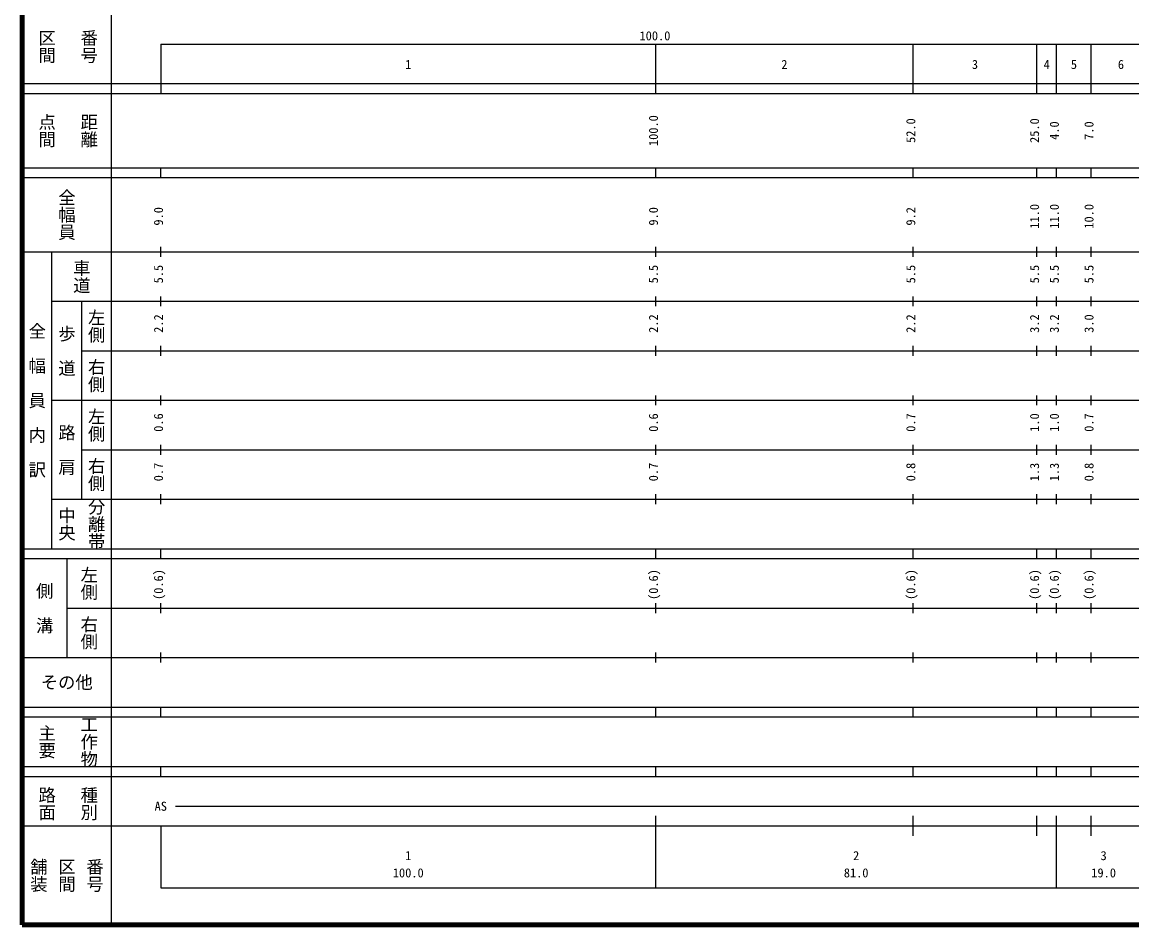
# Model space of a CAD drawing. Units: millimetres on the paper, enlarged 1000 times. Extents: x 40000 to 680000, y 20000 to 380000.
# Drawn here: x 40000 to 264191, y 20000 to 202409 of the extents above; entities that cross this region are included whole.
import ezdxf
from ezdxf.enums import TextEntityAlignment as Align

# ---------------------------------------------------------------- set-up
doc = ezdxf.new("R2010")
doc.units = ezdxf.units.MM
doc.header["$LTSCALE"] = 1000
doc.layers.add('M-TTL', color=2, linetype='Continuous', lineweight=140)
doc.layers.add('M-TTL-BAND', color=7, linetype='Continuous', lineweight=25)
doc.styles.add('@ＭＳ ゴシック', font='')
doc.styles.add('ＭＳ ゴシック', font='')
doc.styles.get('@ＭＳ ゴシック').set_extended_font_data('@MS Gothic')
doc.styles.get('ＭＳ ゴシック').set_extended_font_data('MS Gothic')

msp = doc.modelspace()

# ---------------------------------------------------------------- linework, layer by layer
at = {"layer": 'M-TTL'}
for p, q in [((40000, 380000), (40000, 20000)), ((40000, 20000), (680000, 20000))]:
    msp.add_line(p, q, dxfattribs=at)
at = {"layer": 'M-TTL-BAND'}
for p, q in [((58000, 370000), (58000, 20000)), ((68000, 198000), (579000, 198000)), ((68000, 198000), (68000, 188000)), ((168000, 188000), (168000, 198000)), ((220000, 188000), (220000, 198000)), ((245000, 188000), (245000, 198000)), ((249000, 188000), (249000, 198000)), ((256000, 188000), (256000, 198000)), ((40000, 190000), (579000, 190000)), ((40000, 188000), (579000, 188000)), ((40000, 173000), (579000, 173000)), ((68000, 171000), (68000, 173000)), ((168000, 171000), (168000, 173000)), ((220000, 171000), (220000, 173000)), ((245000, 171000), (245000, 173000)), ((249000, 171000), (249000, 173000)), ((256000, 171000), (256000, 173000)), ((40000, 171000), (579000, 171000)), ((68000, 155000), (68000, 157000)), ((168000, 155000), (168000, 157000)), ((220000, 155000), (220000, 157000)), ((245000, 155000), (245000, 157000)), ((249000, 155000), (249000, 157000)), ((256000, 155000), (256000, 157000)), ((40000, 156000), (579000, 156000)), ((46000, 96000), (46000, 156000)), ((46000, 146000), (579000, 146000)), ((52000, 146000), (52000, 106000)), ((68000, 145000), (68000, 147000)), ((168000, 145000), (168000, 147000)), ((220000, 145000), (220000, 147000)), ((245000, 145000), (245000, 147000)), ((249000, 145000), (249000, 147000)), ((256000, 145000), (256000, 147000)), ((68000, 135000), (68000, 137000)), ((168000, 135000), (168000, 137000)), ((220000, 135000), (220000, 137000)), ((245000, 135000), (245000, 137000)), ((249000, 135000), (249000, 137000)), ((256000, 135000), (256000, 137000)), ((52000, 136000), (579000, 136000)), ((46000, 126000), (579000, 126000)), ((68000, 125000), (68000, 127000)), ((168000, 125000), (168000, 127000)), ((220000, 125000), (220000, 127000)), ((245000, 125000), (245000, 127000)), ((249000, 125000), (249000, 127000)), ((256000, 125000), (256000, 127000)), ((68000, 115000), (68000, 117000)), ((168000, 115000), (168000, 117000)), ((220000, 115000), (220000, 117000)), ((245000, 115000), (245000, 117000)), ((249000, 115000), (249000, 117000)), ((256000, 115000), (256000, 117000)), ((52000, 116000), (579000, 116000)), ((46000, 106000), (579000, 106000)), ((68000, 105000), (68000, 107000)), ((168000, 105000), (168000, 107000)), ((220000, 105000), (220000, 107000)), ((245000, 105000), (245000, 107000)), ((249000, 105000), (249000, 107000)), ((256000, 105000), (256000, 107000)), ((40000, 96000), (579000, 96000)), ((68000, 94000), (68000, 96000)), ((168000, 94000), (168000, 96000)), ((220000, 94000), (220000, 96000)), ((245000, 94000), (245000, 96000)), ((249000, 94000), (249000, 96000)), ((256000, 94000), (256000, 96000)), ((40000, 94000), (579000, 94000)), ((49000, 94000), (49000, 74000)), ((49000, 84000), (579000, 84000)), ((68000, 83000), (68000, 85000)), ((168000, 83000), (168000, 85000)), ((220000, 83000), (220000, 85000)), ((245000, 83000), (245000, 85000)), ((249000, 83000), (249000, 85000)), ((256000, 83000), (256000, 85000)), ((40000, 74000), (579000, 74000)), ((68000, 73000), (68000, 75000)), ((168000, 73000), (168000, 75000)), ((220000, 73000), (220000, 75000)), ((245000, 73000), (245000, 75000)), ((249000, 73000), (249000, 75000)), ((256000, 73000), (256000, 75000)), ((40000, 64000), (579000, 64000)), ((68000, 62000), (68000, 64000)), ((168000, 62000), (168000, 64000)), ((220000, 62000), (220000, 64000)), ((245000, 62000), (245000, 64000)), ((249000, 62000), (249000, 64000)), ((256000, 62000), (256000, 64000)), ((40000, 62000), (579000, 62000)), ((40000, 52000), (579000, 52000)), ((68000, 50000), (68000, 52000)), ((168000, 50000), (168000, 52000)), ((220000, 50000), (220000, 52000)), ((245000, 50000), (245000, 52000)), ((249000, 50000), (249000, 52000)), ((256000, 50000), (256000, 52000)), ((40000, 50000), (579000, 50000)), ((71000, 44000), (564000, 44000)), ((168000, 27500), (168000, 42000)), ((220000, 38000), (220000, 42000)), ((245000, 38000), (245000, 42000)), ((249000, 27500), (249000, 42000)), ((256000, 38000), (256000, 42000)), ((40000, 40000), (579000, 40000)), ((68000, 40000), (68000, 27500)), ((68000, 27500), (579000, 27500))]:
    msp.add_line(p, q, dxfattribs=at)

# ---------------------------------------------------------------- texts
at = {"layer": 'M-TTL-BAND', "style": '@ＭＳ ゴシック'}
for s, p in [('区間', (45000, 197500)), ('番号', (53500, 197500)), ('点間', (45000, 180500)), ('距離', (53500, 180500)), ('全幅員', (49000, 163500)), ('車道', (52000, 151000)), ('左側', (55000, 141000)), ('全\u3000幅\u3000員\u3000内\u3000訳', (43000, 126000)), ('歩\u3000道', (49000, 136000)), ('右側', (55000, 131000)), ('左側', (55000, 121000)), ('路\u3000肩', (49000, 116000)), ('右側', (55000, 111000)), ('分離帯', (55000, 101000)), ('中央', (49000, 101000)), ('左側', (53500, 89000)), ('側\u3000溝', (44500, 84000)), ('右側', (53500, 79000)), ('工作物', (53500, 57000)), ('主要', (45000, 57000)), ('路面', (45000, 44500)), ('種別', (53500, 44500)), ('舗装', (43333, 30000)), ('区間', (49000, 30000)), ('番号', (54667, 30000))]:
    msp.add_text(s, height=2566, rotation=270, dxfattribs=at).set_placement(p, align=Align.MIDDLE_CENTER)
at = {"layer": 'M-TTL-BAND', "style": 'ＭＳ ゴシック'}
for s, p in [('100.0', (167844, 198195)), ('1', (118000, 192405)), ('2', (194000, 192405)), ('3', (232500, 192405)), ('4', (247000, 192405)), ('5', (252500, 192405)), ('6', (262000, 192405)), ('AS', (68000, 42500)), ('1', (118000, 32523)), ('2', (208500, 32523)), ('3', (258500, 32523)), ('100.0', (118000, 29033)), ('81.0', (208500, 29033)), ('19.0', (258500, 29033))]:
    msp.add_text(s, height=1833, dxfattribs=at).set_placement(p, align=Align.BOTTOM_CENTER)
for s, p in [('100.0', (169000, 180500)), ('52.0', (221000, 180500)), ('25.0', (246000, 180500)), ('4.0', (250000, 180500)), ('7.0', (257000, 180500)), ('9.0', (69000, 163174)), ('9.0', (169000, 163174)), ('9.2', (221000, 163174)), ('11.0', (246000, 163174)), ('11.0', (250000, 163174)), ('10.0', (257000, 163174)), ('5.5', (69000, 151500)), ('5.5', (169000, 151500)), ('5.5', (221000, 151500)), ('5.5', (246000, 151500)), ('5.5', (250000, 151500)), ('5.5', (257000, 151500)), ('2.2', (69000, 141500)), ('2.2', (169000, 141500)), ('2.2', (221000, 141500)), ('3.2', (246000, 141500)), ('3.2', (250000, 141500)), ('3.0', (257000, 141500)), ('0.6', (69000, 121500)), ('0.6', (169000, 121500)), ('0.7', (221000, 121500)), ('1.0', (246000, 121500)), ('1.0', (250000, 121500)), ('0.7', (257000, 121500)), ('0.7', (69000, 111500)), ('0.7', (169000, 111500)), ('0.8', (221000, 111500)), ('1.3', (246000, 111500)), ('1.3', (250000, 111500)), ('0.8', (257000, 111500)), ('(0.6)', (69000, 88764)), ('(0.6)', (169000, 88764)), ('(0.6)', (221000, 88764)), ('(0.6)', (246000, 88764)), ('(0.6)', (250000, 88764)), ('(0.6)', (257000, 88764))]:
    msp.add_text(s, height=1833, rotation=90, dxfattribs=at).set_placement(p, align=Align.BOTTOM_CENTER)
msp.add_text('その他', height=2566, dxfattribs=at).set_placement((49000, 69000), align=Align.MIDDLE_CENTER)

doc.saveas('drawing.dxf')
